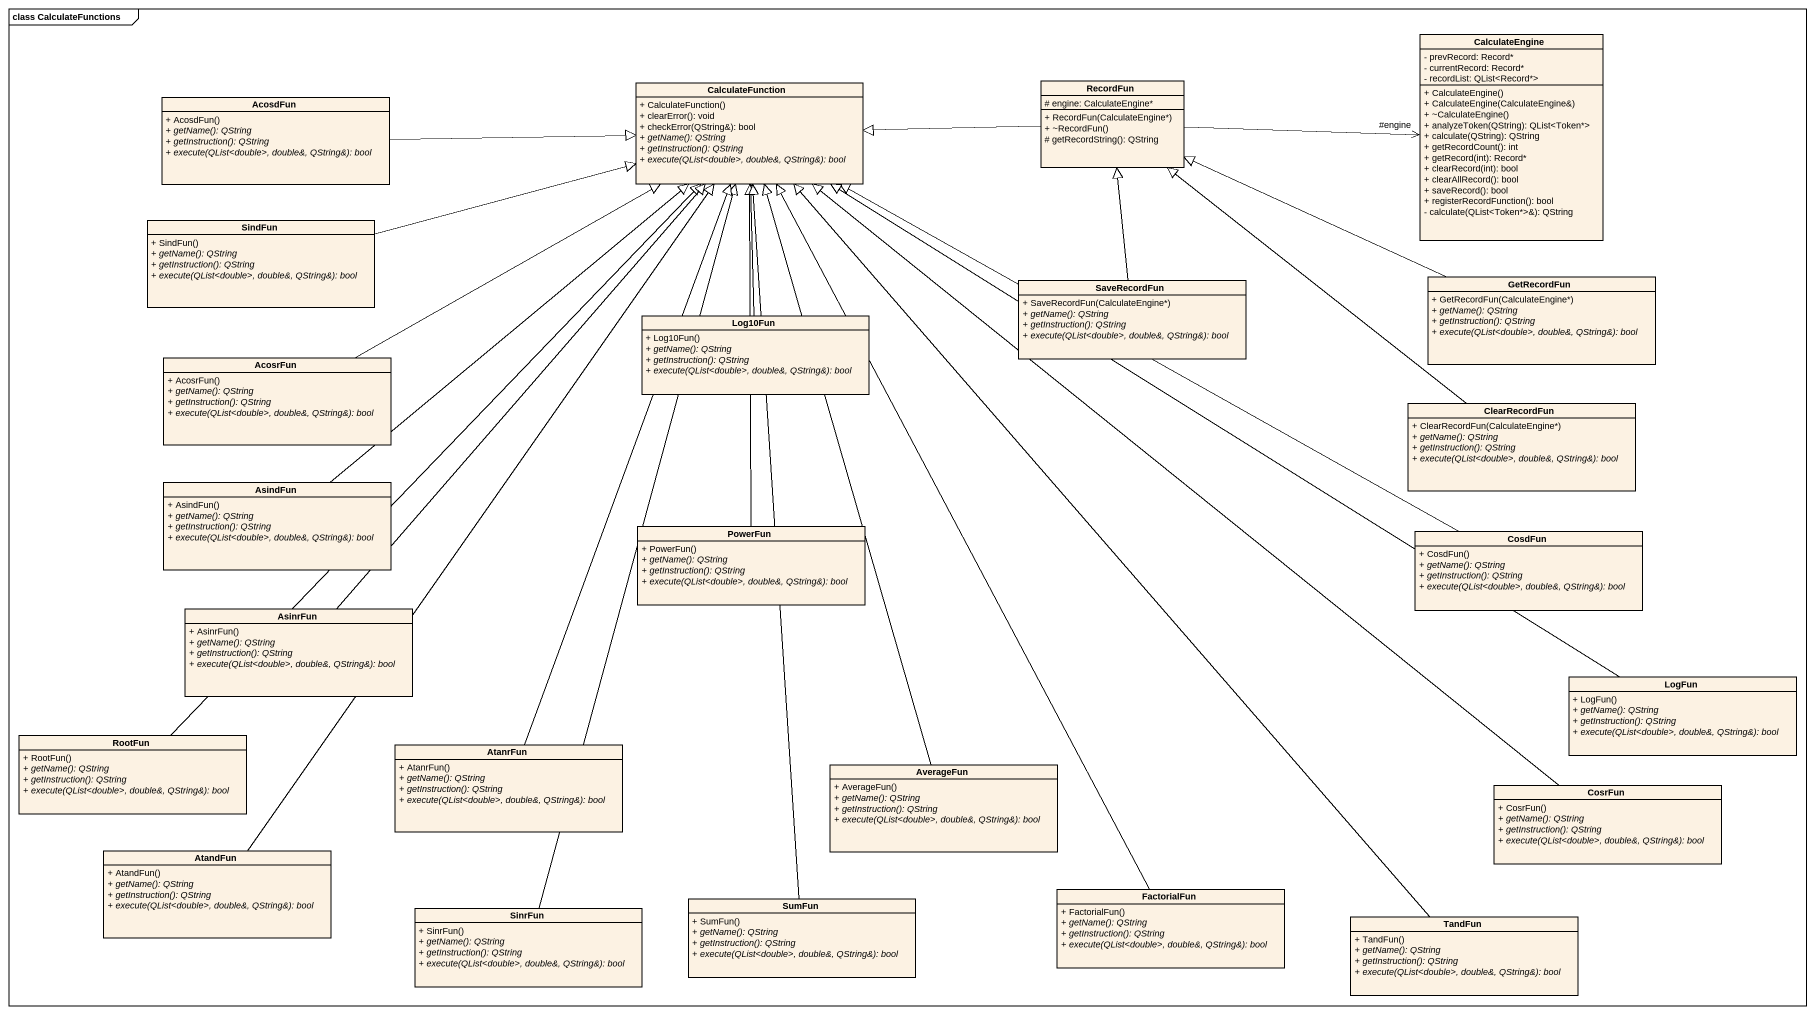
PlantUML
@startuml
mainframe class CalculateFunctions
hide circle
hide empty members
skinparam classAttributeIconSize 0
class CalculateEngine {
  - prevRecord: Record*
  - currentRecord: Record*
  - recordList: QList<Record*>
  + CalculateEngine()
  + CalculateEngine(CalculateEngine&)
  + ~CalculateEngine()
  + analyzeToken(QString): QList<Token*>
  + calculate(QString): QString
  + getRecordCount(): int
  + getRecord(int): Record*
  + clearRecord(int): bool
  + clearAllRecord(): bool
  + saveRecord(): bool
  + registerRecordFunction(): bool
  - calculate(QList<Token*>&): QString
}
class CalculateFunction {
  + CalculateFunction()
  + clearError(): void
  + checkError(QString&): bool
  {abstract} + getName(): QString
  {abstract} + getInstruction(): QString
  {abstract} + execute(QList<double>, double&, QString&): bool
}
class RecordFun {
  # engine: CalculateEngine*
  + RecordFun(CalculateEngine*)
  + ~RecordFun()
  # getRecordString(): QString
}
class AcosdFun {
  + AcosdFun()
  {abstract} + getName(): QString
  {abstract} + getInstruction(): QString
  {abstract} + execute(QList<double>, double&, QString&): bool
}
class SindFun {
  + SindFun()
  {abstract} + getName(): QString
  {abstract} + getInstruction(): QString
  {abstract} + execute(QList<double>, double&, QString&): bool
}
class SaveRecordFun {
  + SaveRecordFun(CalculateEngine*)
  {abstract} + getName(): QString
  {abstract} + getInstruction(): QString
  {abstract} + execute(QList<double>, double&, QString&): bool
}
class GetRecordFun {
  + GetRecordFun(CalculateEngine*)
  {abstract} + getName(): QString
  {abstract} + getInstruction(): QString
  {abstract} + execute(QList<double>, double&, QString&): bool
}
class Log10Fun {
  + Log10Fun()
  {abstract} + getName(): QString
  {abstract} + getInstruction(): QString
  {abstract} + execute(QList<double>, double&, QString&): bool
}
class AcosrFun {
  + AcosrFun()
  {abstract} + getName(): QString
  {abstract} + getInstruction(): QString
  {abstract} + execute(QList<double>, double&, QString&): bool
}
class ClearRecordFun {
  + ClearRecordFun(CalculateEngine*)
  {abstract} + getName(): QString
  {abstract} + getInstruction(): QString
  {abstract} + execute(QList<double>, double&, QString&): bool
}
class AsindFun {
  + AsindFun()
  {abstract} + getName(): QString
  {abstract} + getInstruction(): QString
  {abstract} + execute(QList<double>, double&, QString&): bool
}
class PowerFun {
  + PowerFun()
  {abstract} + getName(): QString
  {abstract} + getInstruction(): QString
  {abstract} + execute(QList<double>, double&, QString&): bool
}
class CosdFun {
  + CosdFun()
  {abstract} + getName(): QString
  {abstract} + getInstruction(): QString
  {abstract} + execute(QList<double>, double&, QString&): bool
}
class AsinrFun {
  + AsinrFun()
  {abstract} + getName(): QString
  {abstract} + getInstruction(): QString
  {abstract} + execute(QList<double>, double&, QString&): bool
}
class LogFun {
  + LogFun()
  {abstract} + getName(): QString
  {abstract} + getInstruction(): QString
  {abstract} + execute(QList<double>, double&, QString&): bool
}
class RootFun {
  + RootFun()
  {abstract} + getName(): QString
  {abstract} + getInstruction(): QString
  {abstract} + execute(QList<double>, double&, QString&): bool
}
class AtanrFun {
  + AtanrFun()
  {abstract} + getName(): QString
  {abstract} + getInstruction(): QString
  {abstract} + execute(QList<double>, double&, QString&): bool
}
class AverageFun {
  + AverageFun()
  {abstract} + getName(): QString
  {abstract} + getInstruction(): QString
  {abstract} + execute(QList<double>, double&, QString&): bool
}
class CosrFun {
  + CosrFun()
  {abstract} + getName(): QString
  {abstract} + getInstruction(): QString
  {abstract} + execute(QList<double>, double&, QString&): bool
}
class AtandFun {
  + AtandFun()
  {abstract} + getName(): QString
  {abstract} + getInstruction(): QString
  {abstract} + execute(QList<double>, double&, QString&): bool
}
class SumFun {
  + SumFun()
  {abstract} + getName(): QString
  {abstract} + getInstruction(): QString
  {abstract} + execute(QList<double>, double&, QString&): bool
}
class FactorialFun {
  + FactorialFun()
  {abstract} + getName(): QString
  {abstract} + getInstruction(): QString
  {abstract} + execute(QList<double>, double&, QString&): bool
}
class SinrFun {
  + SinrFun()
  {abstract} + getName(): QString
  {abstract} + getInstruction(): QString
  {abstract} + execute(QList<double>, double&, QString&): bool
}
class TandFun {
  + TandFun()
  {abstract} + getName(): QString
  {abstract} + getInstruction(): QString
  {abstract} + execute(QList<double>, double&, QString&): bool
}
RecordFun -right-> "#engine" CalculateEngine
RecordFun -left-|> CalculateFunction
AcosdFun -right-|> CalculateFunction
SindFun -right-|> CalculateFunction
SaveRecordFun -up-|> RecordFun
GetRecordFun -left-|> RecordFun
Log10Fun -up-|> CalculateFunction
AcosrFun -right-|> CalculateFunction
ClearRecordFun -up-|> RecordFun
AsindFun -up-|> CalculateFunction
PowerFun -up-|> CalculateFunction
CosdFun -left-|> CalculateFunction
AsinrFun -up-|> CalculateFunction
LogFun -up-|> CalculateFunction
RootFun -up-|> CalculateFunction
AtanrFun -up-|> CalculateFunction
AverageFun -up-|> CalculateFunction
CosrFun -up-|> CalculateFunction
AtandFun -up-|> CalculateFunction
SumFun -up-|> CalculateFunction
FactorialFun -up-|> CalculateFunction
SinrFun -up-|> CalculateFunction
TandFun -up-|> CalculateFunction
@enduml
